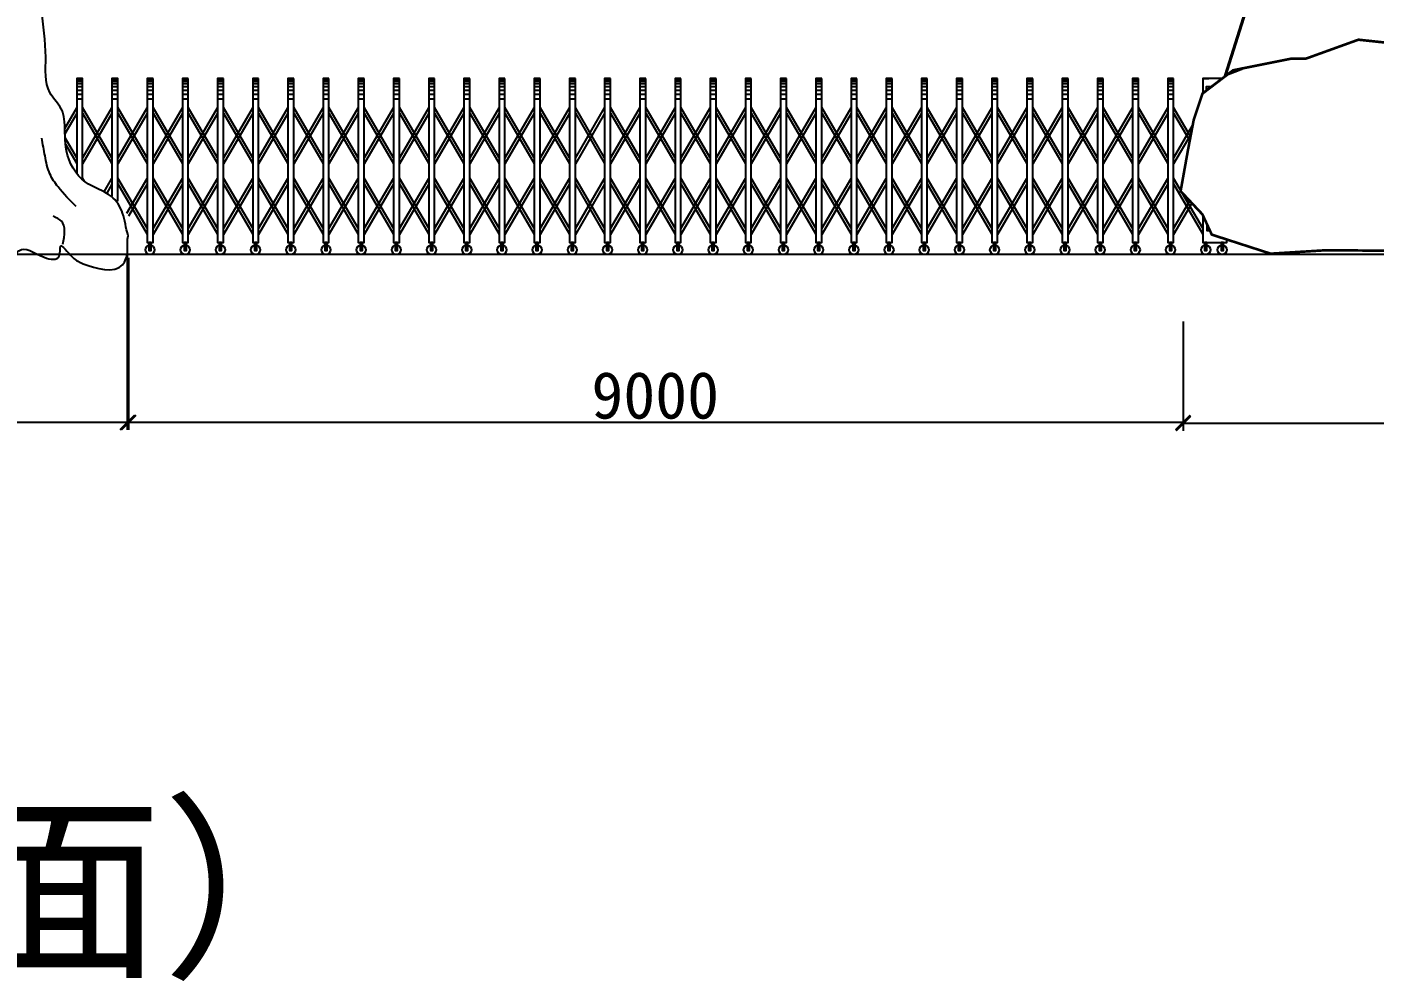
# Model space of a CAD drawing. Extents: x 652 to 897, y 187 to 370.
# Drawn here: x 701.03 to 724, y 225.69 to 241.95 of the extents above; entities that cross this region are included whole.
import ezdxf

# ---------------------------------------------------------------- set-up
doc = ezdxf.new("R2010")
doc.units = 0
doc.layers.get('0').update_dxf_attribs({"linetype": 'CONTINUOUS'})
doc.layers.get('DEFPOINTS').update_dxf_attribs({"linetype": 'CONTINUOUS'})
doc.styles.get("Standard").update_dxf_attribs({"font": 'SimSun.ttf'})
doc.dimstyles.new('ISO-25', dxfattribs={"dimscale": 0.1, "dimtxt": 8, "dimasz": 2.5, "dimexe": 1.25, "dimexo": 0.625, "dimtad": 1, "dimdec": 0, "dimlfac": 500, "dimtxsty": 'STANDARD', "dimblk": 'ARCHTICK', "dimcen": 2.5, "dimazin": 3, "dimtfac": 1, "dimtdec": 0, "dimtmove": 0, "dimatfit": 3})

# ---------------------------------------------------------------- blocks, each defined once
blk = doc.blocks.new('_ARCHTICK')
at = {"color": 0, "linetype": 'BYBLOCK', "const_width": 0.15}
blk.add_lwpolyline([(-0.5, -0.5), (0.5, 0.5)], dxfattribs=at)
blk = doc.blocks.new('*D63')
at = {"color": 0}
for p, q in [((720.743, 236.931), (720.743, 235.07)), ((730.343, 236.945), (730.343, 235.07)), ((730.343, 235.195), (720.743, 235.195))]:
    blk.add_line(p, q, dxfattribs=at)
at = {"layer": 'DEFPOINTS', "color": 0}
for p in [(720.743, 236.994), (730.343, 237.008), (720.743, 235.195)]:
    blk.add_point(p, dxfattribs=at)
at = {"color": 0, "xscale": 0.25, "yscale": 0.25, "zscale": 0.25, "rotation": 180}
blk.add_blockref('_ARCHTICK', (720.743, 235.195), dxfattribs=at)
at = {"color": 0, "xscale": 0.25, "yscale": 0.25, "zscale": 0.25}
blk.add_blockref('_ARCHTICK', (730.343, 235.195), dxfattribs=at)
at = {"color": 0, "insert": (725.543, 235.657), "char_height": 0.8, "attachment_point": 5}
blk.add_mtext('4800', dxfattribs=at)
blk = doc.blocks.new('*D71')
at = {"color": 0}
for p, q in [((693.764, 238.015), (693.764, 235.088)), ((702.764, 238.015), (702.764, 235.088)), ((702.764, 235.213), (693.764, 235.213))]:
    blk.add_line(p, q, dxfattribs=at)
at = {"layer": 'DEFPOINTS', "color": 0}
for p in [(693.764, 238.078), (702.764, 238.078), (693.764, 235.213)]:
    blk.add_point(p, dxfattribs=at)
at = {"color": 0, "xscale": 0.25, "yscale": 0.25, "zscale": 0.25, "rotation": 180}
blk.add_blockref('_ARCHTICK', (693.764, 235.213), dxfattribs=at)
at = {"color": 0, "xscale": 0.25, "yscale": 0.25, "zscale": 0.25}
blk.add_blockref('_ARCHTICK', (702.764, 235.213), dxfattribs=at)
at = {"color": 0, "insert": (698.264, 235.676), "char_height": 0.8, "attachment_point": 5}
blk.add_mtext('4500', dxfattribs=at)
blk = doc.blocks.new('*D70')
at = {"color": 0}
for p, q in [((702.742, 238.206), (702.742, 235.083)), ((720.743, 236.931), (720.743, 235.083)), ((720.743, 235.208), (702.742, 235.208))]:
    blk.add_line(p, q, dxfattribs=at)
at = {"layer": 'DEFPOINTS', "color": 0}
for p in [(702.742, 238.269), (720.743, 236.994), (702.742, 235.208)]:
    blk.add_point(p, dxfattribs=at)
at = {"color": 0, "xscale": 0.25, "yscale": 0.25, "zscale": 0.25, "rotation": 180}
blk.add_blockref('_ARCHTICK', (702.742, 235.208), dxfattribs=at)
at = {"color": 0, "xscale": 0.25, "yscale": 0.25, "zscale": 0.25}
blk.add_blockref('_ARCHTICK', (720.743, 235.208), dxfattribs=at)
at = {"color": 0, "insert": (711.743, 235.67), "char_height": 0.8, "attachment_point": 5}
blk.add_mtext('9000', dxfattribs=at)

msp = doc.modelspace()

# ---------------------------------------------------------------- linework, layer by layer
for p, q in [((701.8805, 241.0775), (701.9805, 241.0775)), ((701.8805, 241.0575), (701.9805, 241.0575)), ((701.8805, 241.0275), (701.9805, 241.0275)), ((701.8805, 240.9875), (701.9805, 240.9875)), ((701.8805, 240.9375), (701.9805, 240.9375)), ((702.4805, 241.0775), (702.5805, 241.0775)), ((702.4805, 241.0575), (702.5805, 241.0575)), ((702.4805, 241.0275), (702.5805, 241.0275)), ((702.4805, 240.9875), (702.5805, 240.9875)), ((702.4805, 240.9375), (702.5805, 240.9375)), ((703.0805, 241.0775), (703.1805, 241.0775)), ((703.0805, 241.0575), (703.1805, 241.0575)), ((703.0805, 241.0275), (703.1805, 241.0275)), ((703.0805, 240.9875), (703.1805, 240.9875)), ((703.0805, 240.9375), (703.1805, 240.9375)), ((703.6805, 241.0775), (703.7805, 241.0775)), ((703.6805, 241.0575), (703.7805, 241.0575)), ((703.6805, 241.0275), (703.7805, 241.0275)), ((703.6805, 240.9875), (703.7805, 240.9875)), ((703.6805, 240.9375), (703.7805, 240.9375)), ((704.2805, 241.0775), (704.3805, 241.0775)), ((704.2805, 241.0575), (704.3805, 241.0575)), ((704.2805, 241.0275), (704.3805, 241.0275)), ((704.2805, 240.9875), (704.3805, 240.9875)), ((704.2805, 240.9375), (704.3805, 240.9375)), ((704.8805, 241.0775), (704.9805, 241.0775)), ((704.8805, 241.0575), (704.9805, 241.0575)), ((704.8805, 241.0275), (704.9805, 241.0275)), ((704.8805, 240.9875), (704.9805, 240.9875)), ((704.8805, 240.9375), (704.9805, 240.9375)), ((705.4805, 241.0775), (705.5805, 241.0775)), ((705.4805, 241.0575), (705.5805, 241.0575)), ((705.4805, 241.0275), (705.5805, 241.0275)), ((705.4805, 240.9875), (705.5805, 240.9875)), ((705.4805, 240.9375), (705.5805, 240.9375)), ((706.0805, 241.0775), (706.1805, 241.0775)), ((706.0805, 241.0575), (706.1805, 241.0575)), ((706.0805, 241.0275), (706.1805, 241.0275)), ((706.0805, 240.9875), (706.1805, 240.9875)), ((706.0805, 240.9375), (706.1805, 240.9375)), ((706.6805, 241.0775), (706.7805, 241.0775)), ((706.6805, 241.0575), (706.7805, 241.0575)), ((706.6805, 241.0275), (706.7805, 241.0275)), ((706.6805, 240.9875), (706.7805, 240.9875)), ((706.6805, 240.9375), (706.7805, 240.9375)), ((707.2805, 241.0775), (707.3805, 241.0775)), ((707.2805, 241.0575), (707.3805, 241.0575)), ((707.2805, 241.0275), (707.3805, 241.0275)), ((707.2805, 240.9875), (707.3805, 240.9875)), ((707.2805, 240.9375), (707.3805, 240.9375)), ((707.8805, 241.0775), (707.9805, 241.0775)), ((707.8805, 241.0575), (707.9805, 241.0575)), ((707.8805, 241.0275), (707.9805, 241.0275)), ((707.8805, 240.9875), (707.9805, 240.9875)), ((707.8805, 240.9375), (707.9805, 240.9375)), ((708.4805, 241.0775), (708.5805, 241.0775)), ((708.4805, 241.0575), (708.5805, 241.0575)), ((708.4805, 241.0275), (708.5805, 241.0275)), ((708.4805, 240.9875), (708.5805, 240.9875)), ((708.4805, 240.9375), (708.5805, 240.9375)), ((709.0805, 241.0775), (709.1805, 241.0775)), ((709.0805, 241.0575), (709.1805, 241.0575)), ((709.0805, 241.0275), (709.1805, 241.0275)), ((709.0805, 240.9875), (709.1805, 240.9875)), ((709.0805, 240.9375), (709.1805, 240.9375)), ((709.6805, 241.0775), (709.7805, 241.0775)), ((709.6805, 241.0575), (709.7805, 241.0575)), ((709.6805, 241.0275), (709.7805, 241.0275)), ((709.6805, 240.9875), (709.7805, 240.9875)), ((709.6805, 240.9375), (709.7805, 240.9375)), ((710.2805, 241.0775), (710.3805, 241.0775)), ((710.2805, 241.0575), (710.3805, 241.0575)), ((710.2805, 241.0275), (710.3805, 241.0275)), ((710.2805, 240.9875), (710.3805, 240.9875)), ((710.2805, 240.9375), (710.3805, 240.9375)), ((710.8805, 241.0775), (710.9805, 241.0775)), ((710.8805, 241.0575), (710.9805, 241.0575)), ((710.8805, 241.0275), (710.9805, 241.0275)), ((710.8805, 240.9875), (710.9805, 240.9875)), ((710.8805, 240.9375), (710.9805, 240.9375)), ((711.4805, 241.0775), (711.5805, 241.0775)), ((711.4805, 241.0575), (711.5805, 241.0575)), ((711.4805, 241.0275), (711.5805, 241.0275)), ((711.4805, 240.9875), (711.5805, 240.9875)), ((711.4805, 240.9375), (711.5805, 240.9375)), ((712.0805, 241.0775), (712.1805, 241.0775)), ((712.0805, 241.0575), (712.1805, 241.0575)), ((712.0805, 241.0275), (712.1805, 241.0275)), ((712.0805, 240.9875), (712.1805, 240.9875)), ((712.0805, 240.9375), (712.1805, 240.9375)), ((712.6805, 241.0775), (712.7805, 241.0775)), ((712.6805, 241.0575), (712.7805, 241.0575)), ((712.6805, 241.0275), (712.7805, 241.0275)), ((712.6805, 240.9875), (712.7805, 240.9875)), ((712.6805, 240.9375), (712.7805, 240.9375)), ((713.2805, 241.0775), (713.3805, 241.0775)), ((713.2805, 241.0575), (713.3805, 241.0575)), ((713.2805, 241.0275), (713.3805, 241.0275)), ((713.2805, 240.9875), (713.3805, 240.9875)), ((713.2805, 240.9375), (713.3805, 240.9375)), ((713.8805, 241.0775), (713.9805, 241.0775)), ((713.8805, 241.0575), (713.9805, 241.0575)), ((713.8805, 241.0275), (713.9805, 241.0275)), ((713.8805, 240.9875), (713.9805, 240.9875)), ((713.8805, 240.9375), (713.9805, 240.9375)), ((714.4805, 241.0775), (714.5805, 241.0775)), ((714.4805, 241.0575), (714.5805, 241.0575)), ((714.4805, 241.0275), (714.5805, 241.0275)), ((714.4805, 240.9875), (714.5805, 240.9875)), ((714.4805, 240.9375), (714.5805, 240.9375)), ((715.0805, 241.0775), (715.1805, 241.0775)), ((715.0805, 241.0575), (715.1805, 241.0575)), ((715.0805, 241.0275), (715.1805, 241.0275)), ((715.0805, 240.9875), (715.1805, 240.9875)), ((715.0805, 240.9375), (715.1805, 240.9375)), ((715.6805, 241.0775), (715.7805, 241.0775)), ((715.6805, 241.0575), (715.7805, 241.0575)), ((715.6805, 241.0275), (715.7805, 241.0275)), ((715.6805, 240.9875), (715.7805, 240.9875)), ((715.6805, 240.9375), (715.7805, 240.9375)), ((716.2805, 241.0775), (716.3805, 241.0775)), ((716.2805, 241.0575), (716.3805, 241.0575)), ((716.2805, 241.0275), (716.3805, 241.0275)), ((716.2805, 240.9875), (716.3805, 240.9875)), ((716.2805, 240.9375), (716.3805, 240.9375)), ((716.8805, 241.0775), (716.9805, 241.0775)), ((716.8805, 241.0575), (716.9805, 241.0575)), ((716.8805, 241.0275), (716.9805, 241.0275)), ((716.8805, 240.9875), (716.9805, 240.9875)), ((716.8805, 240.9375), (716.9805, 240.9375)), ((717.4805, 241.0775), (717.5805, 241.0775)), ((717.4805, 241.0575), (717.5805, 241.0575)), ((717.4805, 241.0275), (717.5805, 241.0275)), ((717.4805, 240.9875), (717.5805, 240.9875)), ((717.4805, 240.9375), (717.5805, 240.9375)), ((718.0805, 241.0775), (718.1805, 241.0775)), ((718.0805, 241.0575), (718.1805, 241.0575)), ((718.0805, 241.0275), (718.1805, 241.0275)), ((718.0805, 240.9875), (718.1805, 240.9875)), ((718.0805, 240.9375), (718.1805, 240.9375)), ((718.6805, 241.0775), (718.7805, 241.0775)), ((718.6805, 241.0575), (718.7805, 241.0575)), ((718.6805, 241.0275), (718.7805, 241.0275)), ((718.6805, 240.9875), (718.7805, 240.9875)), ((718.6805, 240.9375), (718.7805, 240.9375)), ((719.2805, 241.0775), (719.3805, 241.0775)), ((719.2805, 241.0575), (719.3805, 241.0575)), ((719.2805, 241.0275), (719.3805, 241.0275)), ((719.2805, 240.9875), (719.3805, 240.9875)), ((719.2805, 240.9375), (719.3805, 240.9375)), ((719.8805, 241.0775), (719.9805, 241.0775)), ((719.8805, 241.0575), (719.9805, 241.0575)), ((719.8805, 241.0275), (719.9805, 241.0275)), ((719.8805, 240.9875), (719.9805, 240.9875)), ((719.8805, 240.9375), (719.9805, 240.9375)), ((720.4805, 241.0775), (720.5805, 241.0775)), ((720.4805, 241.0575), (720.5805, 241.0575)), ((720.4805, 241.0275), (720.5805, 241.0275)), ((720.4805, 240.9875), (720.5805, 240.9875)), ((720.4805, 240.9375), (720.5805, 240.9375)), ((721.0805, 241.0775), (721.1805, 241.0775)), ((701.8805, 240.8775), (701.9805, 240.8775)), ((701.8805, 240.8075), (701.9805, 240.8075)), ((701.8805, 240.7275), (701.9805, 240.7275)), ((702.4805, 240.8775), (702.5805, 240.8775)), ((702.4805, 240.8075), (702.5805, 240.8075)), ((702.4805, 240.7275), (702.5805, 240.7275)), ((703.0805, 240.8775), (703.1805, 240.8775)), ((703.0805, 240.8075), (703.1805, 240.8075)), ((703.0805, 240.7275), (703.1805, 240.7275)), ((703.6805, 240.8775), (703.7805, 240.8775)), ((703.6805, 240.8075), (703.7805, 240.8075)), ((703.6805, 240.7275), (703.7805, 240.7275)), ((704.2805, 240.8775), (704.3805, 240.8775)), ((704.2805, 240.8075), (704.3805, 240.8075)), ((704.2805, 240.7275), (704.3805, 240.7275)), ((704.8805, 240.8775), (704.9805, 240.8775)), ((704.8805, 240.8075), (704.9805, 240.8075)), ((704.8805, 240.7275), (704.9805, 240.7275)), ((705.4805, 240.8775), (705.5805, 240.8775)), ((705.4805, 240.8075), (705.5805, 240.8075)), ((705.4805, 240.7275), (705.5805, 240.7275)), ((706.0805, 240.8775), (706.1805, 240.8775)), ((706.0805, 240.8075), (706.1805, 240.8075)), ((706.0805, 240.7275), (706.1805, 240.7275)), ((706.6805, 240.8775), (706.7805, 240.8775)), ((706.6805, 240.8075), (706.7805, 240.8075)), ((706.6805, 240.7275), (706.7805, 240.7275)), ((707.2805, 240.8775), (707.3805, 240.8775)), ((707.2805, 240.8075), (707.3805, 240.8075)), ((707.2805, 240.7275), (707.3805, 240.7275)), ((707.8805, 240.8775), (707.9805, 240.8775)), ((707.8805, 240.8075), (707.9805, 240.8075)), ((707.8805, 240.7275), (707.9805, 240.7275)), ((708.4805, 240.8775), (708.5805, 240.8775)), ((708.4805, 240.8075), (708.5805, 240.8075)), ((708.4805, 240.7275), (708.5805, 240.7275)), ((709.0805, 240.8775), (709.1805, 240.8775)), ((709.0805, 240.8075), (709.1805, 240.8075)), ((709.0805, 240.7275), (709.1805, 240.7275)), ((709.6805, 240.8775), (709.7805, 240.8775)), ((709.6805, 240.8075), (709.7805, 240.8075)), ((709.6805, 240.7275), (709.7805, 240.7275)), ((710.2805, 240.8775), (710.3805, 240.8775)), ((710.2805, 240.8075), (710.3805, 240.8075)), ((710.2805, 240.7275), (710.3805, 240.7275)), ((710.8805, 240.8775), (710.9805, 240.8775)), ((710.8805, 240.8075), (710.9805, 240.8075)), ((710.8805, 240.7275), (710.9805, 240.7275)), ((711.4805, 240.8775), (711.5805, 240.8775)), ((711.4805, 240.8075), (711.5805, 240.8075)), ((711.4805, 240.7275), (711.5805, 240.7275)), ((712.0805, 240.8775), (712.1805, 240.8775)), ((712.0805, 240.8075), (712.1805, 240.8075)), ((712.0805, 240.7275), (712.1805, 240.7275)), ((712.6805, 240.8775), (712.7805, 240.8775)), ((712.6805, 240.8075), (712.7805, 240.8075)), ((712.6805, 240.7275), (712.7805, 240.7275)), ((713.2805, 240.8775), (713.3805, 240.8775)), ((713.2805, 240.8075), (713.3805, 240.8075)), ((713.2805, 240.7275), (713.3805, 240.7275)), ((713.8805, 240.8775), (713.9805, 240.8775)), ((713.8805, 240.8075), (713.9805, 240.8075)), ((713.8805, 240.7275), (713.9805, 240.7275)), ((714.4805, 240.8775), (714.5805, 240.8775)), ((714.4805, 240.8075), (714.5805, 240.8075)), ((714.4805, 240.7275), (714.5805, 240.7275)), ((715.0805, 240.8775), (715.1805, 240.8775)), ((715.0805, 240.8075), (715.1805, 240.8075)), ((715.0805, 240.7275), (715.1805, 240.7275)), ((715.6805, 240.8775), (715.7805, 240.8775)), ((715.6805, 240.8075), (715.7805, 240.8075)), ((715.6805, 240.7275), (715.7805, 240.7275)), ((716.2805, 240.8775), (716.3805, 240.8775)), ((716.2805, 240.8075), (716.3805, 240.8075)), ((716.2805, 240.7275), (716.3805, 240.7275)), ((716.8805, 240.8775), (716.9805, 240.8775)), ((716.8805, 240.8075), (716.9805, 240.8075)), ((716.8805, 240.7275), (716.9805, 240.7275)), ((717.4805, 240.8775), (717.5805, 240.8775)), ((717.4805, 240.8075), (717.5805, 240.8075)), ((717.4805, 240.7275), (717.5805, 240.7275)), ((718.0805, 240.8775), (718.1805, 240.8775)), ((718.0805, 240.8075), (718.1805, 240.8075)), ((718.0805, 240.7275), (718.1805, 240.7275)), ((718.6805, 240.8775), (718.7805, 240.8775)), ((718.6805, 240.8075), (718.7805, 240.8075)), ((718.6805, 240.7275), (718.7805, 240.7275)), ((719.2805, 240.8775), (719.3805, 240.8775)), ((719.2805, 240.8075), (719.3805, 240.8075)), ((719.2805, 240.7275), (719.3805, 240.7275)), ((719.8805, 240.8775), (719.9805, 240.8775)), ((719.8805, 240.8075), (719.9805, 240.8075)), ((719.8805, 240.7275), (719.9805, 240.7275)), ((720.4805, 240.8775), (720.5805, 240.8775)), ((720.4805, 240.8075), (720.5805, 240.8075)), ((720.4805, 240.7275), (720.5805, 240.7275)), ((671.8132, 238.0775), (743.9355, 238.0775))]:
    msp.add_line(p, q)
for points, const_width in [([(724.6455, 248.0516), (723.0825, 248.0109), (722.6814, 247.3931), (722.2957, 246.9833), (722.0964, 246.56), (722.1634, 246.2577), (721.9895, 245.6339), (721.5472, 244.8577), (721.549, 243.9762), (721.7836, 242.6927), (721.7836, 242.1416), (721.4657, 241.1357), (721.7518, 241.2465)], 0.0538), ([(724.2897, 238.138), (723.1885, 238.1478), (722.2348, 238.0888), (721.2319, 238.4131), (721.0731, 238.7574), (720.7004, 239.1546), (720.8246, 239.8497), (720.924, 240.3711), (721.0731, 240.8179), (721.5948, 241.2151), (722.5886, 241.4137), (722.8371, 241.4137), (723.7315, 241.7365), (724.4271, 241.662)], 0.0448)]:
    msp.add_lwpolyline(points, dxfattribs=dict(const_width=const_width))
for points in [[(701.9805, 239.3472), (701.9805, 241.0775), (701.8805, 241.0775), (701.8805, 239.4542)], [(702.5805, 238.9834), (702.5805, 241.0775), (702.4805, 241.0775), (702.4805, 239.0672)], [(721.4141, 241.0775), (721.0805, 241.0775), (721.0805, 240.8235)], [(721.2275, 240.9355), (721.1378, 240.9355), (721.1378, 240.8672)], [(701.6766, 240.2251), (701.8805, 240.5736)], [(701.8805, 240.476), (701.6794, 240.1322)], [(702.4805, 239.7241), (701.9805, 240.5789)], [(701.9805, 239.7188), (702.4805, 240.5736)], [(701.9805, 240.4813), (702.4805, 239.6264)], [(702.4805, 240.476), (701.9805, 239.6211)], [(703.0805, 239.7241), (702.5805, 240.5789)], [(702.5805, 239.7188), (703.0805, 240.5736)], [(702.5805, 240.4813), (703.0805, 239.6264)], [(703.0805, 240.476), (702.5805, 239.6211)], [(703.6805, 239.7241), (703.1805, 240.5789)], [(703.1805, 239.7188), (703.6805, 240.5736)], [(703.1805, 240.4813), (703.6805, 239.6264)], [(703.6805, 240.476), (703.1805, 239.6211)], [(704.2805, 239.7241), (703.7805, 240.5789)], [(703.7805, 239.7188), (704.2805, 240.5736)], [(703.7805, 240.4813), (704.2805, 239.6264)], [(704.2805, 240.476), (703.7805, 239.6211)], [(704.8805, 239.7241), (704.3805, 240.5789)], [(704.3805, 239.7188), (704.8805, 240.5736)], [(704.3805, 240.4813), (704.8805, 239.6264)], [(704.8805, 240.476), (704.3805, 239.6211)], [(705.4805, 239.7241), (704.9805, 240.5789)], [(704.9805, 239.7188), (705.4805, 240.5736)], [(704.9805, 240.4813), (705.4805, 239.6264)], [(705.4805, 240.476), (704.9805, 239.6211)], [(706.0805, 239.7241), (705.5805, 240.5789)], [(705.5805, 239.7188), (706.0805, 240.5736)], [(705.5805, 240.4813), (706.0805, 239.6264)], [(706.0805, 240.476), (705.5805, 239.6211)], [(706.6805, 239.7241), (706.1805, 240.5789)], [(706.1805, 239.7188), (706.6805, 240.5736)], [(706.1805, 240.4813), (706.6805, 239.6264)], [(706.6805, 240.476), (706.1805, 239.6211)], [(707.2805, 239.7241), (706.7805, 240.5789)], [(706.7805, 239.7188), (707.2805, 240.5736)], [(706.7805, 240.4813), (707.2805, 239.6264)], [(707.2805, 240.476), (706.7805, 239.6211)], [(707.8805, 239.7241), (707.3805, 240.5789)], [(707.3805, 239.7188), (707.8805, 240.5736)], [(707.3805, 240.4813), (707.8805, 239.6264)], [(707.8805, 240.476), (707.3805, 239.6211)], [(708.4805, 239.7241), (707.9805, 240.5789)], [(707.9805, 239.7188), (708.4805, 240.5736)], [(707.9805, 240.4813), (708.4805, 239.6264)], [(708.4805, 240.476), (707.9805, 239.6211)], [(709.0805, 239.7241), (708.5805, 240.5789)], [(708.5805, 239.7188), (709.0805, 240.5736)], [(708.5805, 240.4813), (709.0805, 239.6264)], [(709.0805, 240.476), (708.5805, 239.6211)], [(709.6805, 239.7241), (709.1805, 240.5789)], [(709.1805, 239.7188), (709.6805, 240.5736)], [(709.1805, 240.4813), (709.6805, 239.6264)], [(709.6805, 240.476), (709.1805, 239.6211)], [(710.2805, 239.7241), (709.7805, 240.5789)], [(709.7805, 239.7188), (710.2805, 240.5736)], [(709.7805, 240.4813), (710.2805, 239.6264)], [(710.2805, 240.476), (709.7805, 239.6211)], [(710.8805, 239.7241), (710.3805, 240.5789)], [(710.3805, 239.7188), (710.8805, 240.5736)], [(710.3805, 240.4813), (710.8805, 239.6264)], [(710.8805, 240.476), (710.3805, 239.6211)], [(711.4805, 239.7241), (710.9805, 240.5789)], [(710.9805, 239.7188), (711.4805, 240.5736)], [(710.9805, 240.4813), (711.4805, 239.6264)], [(711.4805, 240.476), (710.9805, 239.6211)], [(712.0805, 239.7241), (711.5805, 240.5789)], [(711.5805, 239.7188), (712.0805, 240.5736)], [(711.5805, 240.4813), (712.0805, 239.6264)], [(712.0805, 240.476), (711.5805, 239.6211)], [(712.6805, 239.7241), (712.1805, 240.5789)], [(712.1805, 239.7188), (712.6805, 240.5736)], [(712.1805, 240.4813), (712.6805, 239.6264)], [(712.6805, 240.476), (712.1805, 239.6211)], [(713.2805, 239.7241), (712.7805, 240.5789)], [(712.7805, 239.7188), (713.2805, 240.5736)], [(712.7805, 240.4813), (713.2805, 239.6264)], [(713.2805, 240.476), (712.7805, 239.6211)], [(713.8805, 239.7241), (713.3805, 240.5789)], [(713.3805, 239.7188), (713.8805, 240.5736)], [(713.3805, 240.4813), (713.8805, 239.6264)], [(713.8805, 240.476), (713.3805, 239.6211)], [(714.4805, 239.7241), (713.9805, 240.5789)], [(713.9805, 239.7188), (714.4805, 240.5736)], [(713.9805, 240.4813), (714.4805, 239.6264)], [(714.4805, 240.476), (713.9805, 239.6211)], [(715.0805, 239.7241), (714.5805, 240.5789)], [(714.5805, 239.7188), (715.0805, 240.5736)], [(714.5805, 240.4813), (715.0805, 239.6264)], [(715.0805, 240.476), (714.5805, 239.6211)], [(715.6805, 239.7241), (715.1805, 240.5789)], [(715.1805, 239.7188), (715.6805, 240.5736)], [(715.1805, 240.4813), (715.6805, 239.6264)], [(715.6805, 240.476), (715.1805, 239.6211)], [(716.2805, 239.7241), (715.7805, 240.5789)], [(715.7805, 239.7188), (716.2805, 240.5736)], [(715.7805, 240.4813), (716.2805, 239.6264)], [(716.2805, 240.476), (715.7805, 239.6211)], [(716.8805, 239.7241), (716.3805, 240.5789)], [(716.3805, 239.7188), (716.8805, 240.5736)], [(716.3805, 240.4813), (716.8805, 239.6264)], [(716.8805, 240.476), (716.3805, 239.6211)], [(717.4805, 239.7241), (716.9805, 240.5789)], [(716.9805, 239.7188), (717.4805, 240.5736)], [(716.9805, 240.4813), (717.4805, 239.6264)], [(717.4805, 240.476), (716.9805, 239.6211)], [(718.0805, 239.7241), (717.5805, 240.5789)], [(717.5805, 239.7188), (718.0805, 240.5736)], [(717.5805, 240.4813), (718.0805, 239.6264)], [(718.0805, 240.476), (717.5805, 239.6211)], [(718.6805, 239.7241), (718.1805, 240.5789)], [(718.1805, 239.7188), (718.6805, 240.5736)], [(718.1805, 240.4813), (718.6805, 239.6264)], [(718.6805, 240.476), (718.1805, 239.6211)], [(719.2805, 239.7241), (718.7805, 240.5789)], [(718.7805, 239.7188), (719.2805, 240.5736)], [(718.7805, 240.4813), (719.2805, 239.6264)], [(719.2805, 240.476), (718.7805, 239.6211)], [(719.8805, 239.7241), (719.3805, 240.5789)], [(719.3805, 239.7188), (719.8805, 240.5736)], [(719.3805, 240.4813), (719.8805, 239.6264)], [(719.8805, 240.476), (719.3805, 239.6211)], [(720.4805, 239.7241), (719.9805, 240.5789)], [(719.9805, 239.7188), (720.4805, 240.5736)], [(719.9805, 240.4813), (720.4805, 239.6264)], [(720.4805, 240.476), (719.9805, 239.6211)], [(720.8695, 240.0848), (720.5805, 240.5789)], [(720.5805, 240.4813), (720.8554, 240.0112)], [(720.5805, 239.7188), (720.9057, 240.2747)], [(701.8805, 239.7241), (701.6818, 240.0638)], [(720.878, 240.1299), (720.5805, 239.6211)], [(701.6893, 239.9532), (701.8805, 239.6264)], [(702.013, 239.3204), (701.9805, 239.3761)], [(702.3474, 239.1432), (702.4805, 239.3708)], [(703.0805, 238.5212), (702.5805, 239.3761)], [(702.7344, 238.7791), (703.0805, 239.3708)], [(703.6805, 238.5212), (703.1805, 239.3761)], [(703.1805, 238.5159), (703.6805, 239.3708)], [(704.2805, 238.5212), (703.7805, 239.3761)], [(703.7805, 238.5159), (704.2805, 239.3708)], [(704.8805, 238.5212), (704.3805, 239.3761)], [(704.3805, 238.5159), (704.8805, 239.3708)], [(705.4805, 238.5212), (704.9805, 239.3761)], [(704.9805, 238.5159), (705.4805, 239.3708)], [(706.0805, 238.5212), (705.5805, 239.3761)], [(705.5805, 238.5159), (706.0805, 239.3708)], [(706.6805, 238.5212), (706.1805, 239.3761)], [(706.1805, 238.5159), (706.6805, 239.3708)], [(707.2805, 238.5212), (706.7805, 239.3761)], [(706.7805, 238.5159), (707.2805, 239.3708)], [(707.8805, 238.5212), (707.3805, 239.3761)], [(707.3805, 238.5159), (707.8805, 239.3708)], [(708.4805, 238.5212), (707.9805, 239.3761)], [(707.9805, 238.5159), (708.4805, 239.3708)], [(709.0805, 238.5212), (708.5805, 239.3761)], [(708.5805, 238.5159), (709.0805, 239.3708)], [(709.6805, 238.5212), (709.1805, 239.3761)], [(709.1805, 238.5159), (709.6805, 239.3708)], [(710.2805, 238.5212), (709.7805, 239.3761)], [(709.7805, 238.5159), (710.2805, 239.3708)], [(710.8805, 238.5212), (710.3805, 239.3761)], [(710.3805, 238.5159), (710.8805, 239.3708)], [(711.4805, 238.5212), (710.9805, 239.3761)], [(710.9805, 238.5159), (711.4805, 239.3708)], [(712.0805, 238.5212), (711.5805, 239.3761)], [(711.5805, 238.5159), (712.0805, 239.3708)], [(712.6805, 238.5212), (712.1805, 239.3761)], [(712.1805, 238.5159), (712.6805, 239.3708)], [(713.2805, 238.5212), (712.7805, 239.3761)], [(712.7805, 238.5159), (713.2805, 239.3708)], [(713.8805, 238.5212), (713.3805, 239.3761)], [(713.3805, 238.5159), (713.8805, 239.3708)], [(714.4805, 238.5212), (713.9805, 239.3761)], [(713.9805, 238.5159), (714.4805, 239.3708)], [(715.0805, 238.5212), (714.5805, 239.3761)], [(714.5805, 238.5159), (715.0805, 239.3708)], [(715.6805, 238.5212), (715.1805, 239.3761)], [(715.1805, 238.5159), (715.6805, 239.3708)], [(716.2805, 238.5212), (715.7805, 239.3761)], [(715.7805, 238.5159), (716.2805, 239.3708)], [(716.8805, 238.5212), (716.3805, 239.3761)], [(716.3805, 238.5159), (716.8805, 239.3708)], [(717.4805, 238.5212), (716.9805, 239.3761)], [(716.9805, 238.5159), (717.4805, 239.3708)], [(718.0805, 238.5212), (717.5805, 239.3761)], [(717.5805, 238.5159), (718.0805, 239.3708)], [(718.6805, 238.5212), (718.1805, 239.3761)], [(718.1805, 238.5159), (718.6805, 239.3708)], [(719.2805, 238.5212), (718.7805, 239.3761)], [(718.7805, 238.5159), (719.2805, 239.3708)], [(719.8805, 238.5212), (719.3805, 239.3761)], [(719.3805, 238.5159), (719.8805, 239.3708)], [(720.4805, 238.5212), (719.9805, 239.3761)], [(719.9805, 238.5159), (720.4805, 239.3708)], [(721.0805, 238.5212), (720.5805, 239.3761)], [(702.4805, 239.2731), (702.3914, 239.1208)], [(702.5805, 239.2784), (703.0805, 238.4236)], [(703.0805, 239.2731), (702.7617, 238.7282)], [(703.1805, 239.2784), (703.6805, 238.4236)], [(703.6805, 239.2731), (703.1805, 238.4183)], [(703.7805, 239.2784), (704.2805, 238.4236)], [(704.2805, 239.2731), (703.7805, 238.4183)], [(704.3805, 239.2784), (704.8805, 238.4236)], [(704.8805, 239.2731), (704.3805, 238.4183)], [(704.9805, 239.2784), (705.4805, 238.4236)], [(705.4805, 239.2731), (704.9805, 238.4183)], [(705.5805, 239.2784), (706.0805, 238.4236)], [(706.0805, 239.2731), (705.5805, 238.4183)], [(706.1805, 239.2784), (706.6805, 238.4236)], [(706.6805, 239.2731), (706.1805, 238.4183)], [(706.7805, 239.2784), (707.2805, 238.4236)], [(707.2805, 239.2731), (706.7805, 238.4183)], [(707.3805, 239.2784), (707.8805, 238.4236)], [(707.8805, 239.2731), (707.3805, 238.4183)], [(707.9805, 239.2784), (708.4805, 238.4236)], [(708.4805, 239.2731), (707.9805, 238.4183)], [(708.5805, 239.2784), (709.0805, 238.4236)], [(709.0805, 239.2731), (708.5805, 238.4183)], [(709.1805, 239.2784), (709.6805, 238.4236)], [(709.6805, 239.2731), (709.1805, 238.4183)], [(709.7805, 239.2784), (710.2805, 238.4236)], [(710.2805, 239.2731), (709.7805, 238.4183)], [(710.3805, 239.2784), (710.8805, 238.4236)], [(710.8805, 239.2731), (710.3805, 238.4183)], [(710.9805, 239.2784), (711.4805, 238.4236)], [(711.4805, 239.2731), (710.9805, 238.4183)], [(711.5805, 239.2784), (712.0805, 238.4236)], [(712.0805, 239.2731), (711.5805, 238.4183)], [(712.1805, 239.2784), (712.6805, 238.4236)], [(712.6805, 239.2731), (712.1805, 238.4183)], [(712.7805, 239.2784), (713.2805, 238.4236)], [(713.2805, 239.2731), (712.7805, 238.4183)], [(713.3805, 239.2784), (713.8805, 238.4236)], [(713.8805, 239.2731), (713.3805, 238.4183)], [(713.9805, 239.2784), (714.4805, 238.4236)], [(714.4805, 239.2731), (713.9805, 238.4183)], [(714.5805, 239.2784), (715.0805, 238.4236)], [(715.0805, 239.2731), (714.5805, 238.4183)], [(715.1805, 239.2784), (715.6805, 238.4236)], [(715.6805, 239.2731), (715.1805, 238.4183)], [(715.7805, 239.2784), (716.2805, 238.4236)], [(716.2805, 239.2731), (715.7805, 238.4183)], [(716.3805, 239.2784), (716.8805, 238.4236)], [(716.8805, 239.2731), (716.3805, 238.4183)], [(716.9805, 239.2784), (717.4805, 238.4236)], [(717.4805, 239.2731), (716.9805, 238.4183)], [(717.5805, 239.2784), (718.0805, 238.4236)], [(718.0805, 239.2731), (717.5805, 238.4183)], [(718.1805, 239.2784), (718.6805, 238.4236)], [(718.6805, 239.2731), (718.1805, 238.4183)], [(718.7805, 239.2784), (719.2805, 238.4236)], [(719.2805, 239.2731), (718.7805, 238.4183)], [(719.3805, 239.2784), (719.8805, 238.4236)], [(719.8805, 239.2731), (719.3805, 238.4183)], [(719.9805, 239.2784), (720.4805, 238.4236)], [(720.4805, 239.2731), (719.9805, 238.4183)], [(720.5805, 239.2784), (721.0805, 238.4236)], [(720.5805, 238.5159), (720.8567, 238.9881)], [(720.8918, 238.9506), (720.5805, 238.4183)], [(721.0805, 238.7414), (721.0805, 238.2775), (721.4873, 238.2775), (721.4873, 238.3305)], [(721.1483, 238.5942), (721.1483, 238.4826), (721.1998, 238.4826)]]:
    msp.add_lwpolyline(points)
for points in [[(703.1805, 241.0775), (703.0805, 241.0775), (703.0805, 238.2775), (703.1805, 238.2775)], [(703.7805, 241.0775), (703.6805, 241.0775), (703.6805, 238.2775), (703.7805, 238.2775)], [(704.3805, 241.0775), (704.2805, 241.0775), (704.2805, 238.2775), (704.3805, 238.2775)], [(704.9805, 241.0775), (704.8805, 241.0775), (704.8805, 238.2775), (704.9805, 238.2775)], [(705.5805, 241.0775), (705.4805, 241.0775), (705.4805, 238.2775), (705.5805, 238.2775)], [(706.1805, 241.0775), (706.0805, 241.0775), (706.0805, 238.2775), (706.1805, 238.2775)], [(706.7805, 241.0775), (706.6805, 241.0775), (706.6805, 238.2775), (706.7805, 238.2775)], [(707.3805, 241.0775), (707.2805, 241.0775), (707.2805, 238.2775), (707.3805, 238.2775)], [(707.9805, 241.0775), (707.8805, 241.0775), (707.8805, 238.2775), (707.9805, 238.2775)], [(708.5805, 241.0775), (708.4805, 241.0775), (708.4805, 238.2775), (708.5805, 238.2775)], [(709.1805, 241.0775), (709.0805, 241.0775), (709.0805, 238.2775), (709.1805, 238.2775)], [(709.7805, 241.0775), (709.6805, 241.0775), (709.6805, 238.2775), (709.7805, 238.2775)], [(710.3805, 241.0775), (710.2805, 241.0775), (710.2805, 238.2775), (710.3805, 238.2775)], [(710.9805, 241.0775), (710.8805, 241.0775), (710.8805, 238.2775), (710.9805, 238.2775)], [(711.5805, 241.0775), (711.4805, 241.0775), (711.4805, 238.2775), (711.5805, 238.2775)], [(712.1805, 241.0775), (712.0805, 241.0775), (712.0805, 238.2775), (712.1805, 238.2775)], [(712.7805, 241.0775), (712.6805, 241.0775), (712.6805, 238.2775), (712.7805, 238.2775)], [(713.3805, 241.0775), (713.2805, 241.0775), (713.2805, 238.2775), (713.3805, 238.2775)], [(713.9805, 241.0775), (713.8805, 241.0775), (713.8805, 238.2775), (713.9805, 238.2775)], [(714.5805, 241.0775), (714.4805, 241.0775), (714.4805, 238.2775), (714.5805, 238.2775)], [(715.1805, 241.0775), (715.0805, 241.0775), (715.0805, 238.2775), (715.1805, 238.2775)], [(715.7805, 241.0775), (715.6805, 241.0775), (715.6805, 238.2775), (715.7805, 238.2775)], [(716.3805, 241.0775), (716.2805, 241.0775), (716.2805, 238.2775), (716.3805, 238.2775)], [(716.9805, 241.0775), (716.8805, 241.0775), (716.8805, 238.2775), (716.9805, 238.2775)], [(717.5805, 241.0775), (717.4805, 241.0775), (717.4805, 238.2775), (717.5805, 238.2775)], [(718.1805, 241.0775), (718.0805, 241.0775), (718.0805, 238.2775), (718.1805, 238.2775)], [(718.7805, 241.0775), (718.6805, 241.0775), (718.6805, 238.2775), (718.7805, 238.2775)], [(719.3805, 241.0775), (719.2805, 241.0775), (719.2805, 238.2775), (719.3805, 238.2775)], [(719.9805, 241.0775), (719.8805, 241.0775), (719.8805, 238.2775), (719.9805, 238.2775)], [(720.5805, 241.0775), (720.4805, 241.0775), (720.4805, 238.2775), (720.5805, 238.2775)], [(703.1493, 238.2775), (703.1094, 238.2775), (703.1094, 238.1408), (703.1493, 238.1408)], [(703.7493, 238.2775), (703.7094, 238.2775), (703.7094, 238.1408), (703.7493, 238.1408)], [(704.3493, 238.2775), (704.3094, 238.2775), (704.3094, 238.1408), (704.3493, 238.1408)], [(704.9493, 238.2775), (704.9094, 238.2775), (704.9094, 238.1408), (704.9493, 238.1408)], [(705.5493, 238.2775), (705.5094, 238.2775), (705.5094, 238.1408), (705.5493, 238.1408)], [(706.1493, 238.2775), (706.1094, 238.2775), (706.1094, 238.1408), (706.1493, 238.1408)], [(706.7493, 238.2775), (706.7094, 238.2775), (706.7094, 238.1408), (706.7493, 238.1408)], [(707.3493, 238.2775), (707.3094, 238.2775), (707.3094, 238.1408), (707.3493, 238.1408)], [(707.9493, 238.2775), (707.9094, 238.2775), (707.9094, 238.1408), (707.9493, 238.1408)], [(708.5493, 238.2775), (708.5094, 238.2775), (708.5094, 238.1408), (708.5493, 238.1408)], [(709.1493, 238.2775), (709.1094, 238.2775), (709.1094, 238.1408), (709.1493, 238.1408)], [(709.7493, 238.2775), (709.7094, 238.2775), (709.7094, 238.1408), (709.7493, 238.1408)], [(710.3493, 238.2775), (710.3094, 238.2775), (710.3094, 238.1408), (710.3493, 238.1408)], [(710.9493, 238.2775), (710.9094, 238.2775), (710.9094, 238.1408), (710.9493, 238.1408)], [(711.5493, 238.2775), (711.5094, 238.2775), (711.5094, 238.1408), (711.5493, 238.1408)], [(712.1493, 238.2775), (712.1094, 238.2775), (712.1094, 238.1408), (712.1493, 238.1408)], [(712.7493, 238.2775), (712.7094, 238.2775), (712.7094, 238.1408), (712.7493, 238.1408)], [(713.3493, 238.2775), (713.3094, 238.2775), (713.3094, 238.1408), (713.3493, 238.1408)], [(713.9493, 238.2775), (713.9094, 238.2775), (713.9094, 238.1408), (713.9493, 238.1408)], [(714.5493, 238.2775), (714.5094, 238.2775), (714.5094, 238.1408), (714.5493, 238.1408)], [(715.1493, 238.2775), (715.1094, 238.2775), (715.1094, 238.1408), (715.1493, 238.1408)], [(715.7493, 238.2775), (715.7094, 238.2775), (715.7094, 238.1408), (715.7493, 238.1408)], [(716.3493, 238.2775), (716.3094, 238.2775), (716.3094, 238.1408), (716.3493, 238.1408)], [(716.9493, 238.2775), (716.9094, 238.2775), (716.9094, 238.1408), (716.9493, 238.1408)], [(717.5493, 238.2775), (717.5094, 238.2775), (717.5094, 238.1408), (717.5493, 238.1408)], [(718.1493, 238.2775), (718.1094, 238.2775), (718.1094, 238.1408), (718.1493, 238.1408)], [(718.7493, 238.2775), (718.7094, 238.2775), (718.7094, 238.1408), (718.7493, 238.1408)], [(719.3493, 238.2775), (719.3094, 238.2775), (719.3094, 238.1408), (719.3493, 238.1408)], [(719.9493, 238.2775), (719.9094, 238.2775), (719.9094, 238.1408), (719.9493, 238.1408)], [(720.5493, 238.2775), (720.5094, 238.2775), (720.5094, 238.1408), (720.5493, 238.1408)], [(721.1493, 238.2775), (721.1094, 238.2775), (721.1094, 238.1408), (721.1493, 238.1408)], [(721.4292, 238.2775), (721.3893, 238.2775), (721.3893, 238.1408), (721.4292, 238.1408)]]:
    msp.add_lwpolyline(points, close=True)
for centre in [(703.129, 238.1537), (703.729, 238.1537), (704.329, 238.1537), (704.929, 238.1537), (705.529, 238.1537), (706.129, 238.1537), (706.729, 238.1537), (707.329, 238.1537), (707.929, 238.1537), (708.529, 238.1537), (709.129, 238.1537), (709.729, 238.1537), (710.329, 238.1537), (710.929, 238.1537), (711.529, 238.1537), (712.129, 238.1537), (712.729, 238.1537), (713.329, 238.1537), (713.929, 238.1537), (714.529, 238.1537), (715.129, 238.1537), (715.729, 238.1537), (716.329, 238.1537), (716.929, 238.1537), (717.529, 238.1537), (718.129, 238.1537), (718.729, 238.1537), (719.329, 238.1537), (719.929, 238.1537), (720.529, 238.1537), (721.129, 238.1537), (721.4089, 238.1537)]:
    msp.add_circle(centre, 0.079)
at = {"color": 253}
msp.add_open_spline([(696.4376, 247.638), (696.4248, 244.5246), (696.4682, 243.7867), (696.3496, 242.7348), (696.3139, 241.8376), (696.2293, 241.0255), (696.1539, 240.3552), (695.9328, 239.6632), (695.2269, 239.3485), (694.5925, 238.9605), (693.8422, 239.0027), (693.6851, 238.5681), (693.771, 238.2937), (693.6182, 237.9097), (693.9621, 237.8079), (694.2427, 237.7698), (694.5797, 237.8859), (694.8922, 237.6119), (694.9787, 237.9766), (695.303, 237.898), (695.3362, 237.492), (695.7756, 237.7063), (695.8214, 237.9906), (696.0971, 238.0921), (696.3967, 238.1138), (696.7791, 238.0679), (697.0957, 237.8745), (697.3426, 237.9448), (697.5119, 237.9242), (697.6315, 238.0683), (697.7837, 238.3518), (697.9631, 238.0923), (697.8575, 237.8402), (698.1768, 237.8857), (698.3218, 237.6188), (698.8512, 237.6479), (698.7204, 238.0166), (698.9586, 238.1592), (699.0895, 238.3638), (699.3612, 238.4918), (699.6399, 238.3876), (699.8551, 238.1877), (699.9545, 237.8263), (700.2624, 237.9188), (700.5099, 237.8699), (700.6802, 237.9902), (700.8246, 238.0559), (700.9653, 238.2524), (701.2254, 238.0221), (701.6281, 237.9547), (701.5624, 238.3414), (701.8016, 237.9949), (702.0926, 237.8701), (702.6405, 237.7077), (702.7487, 238.0877), (702.7424, 238.1727), (702.7424, 238.2688), (702.7422, 238.3561), (702.7584, 238.3944), (702.7129, 238.5294), (702.6933, 238.7794), (702.4725, 239.1318), (701.953, 239.2612), (701.6577, 239.8021), (701.6885, 240.2315), (701.6387, 240.5902), (701.3127, 240.8698), (701.3844, 241.5235), (701.2499, 242.2912), (701.2588, 243.1875), (701.1962, 244.0115), (701.0992, 244.5842), (701.1014, 244.8606), (701.1114, 247.638)], degree=3, knots=[49.3293438, 49.3293438, 49.3293438, 49.3293438, 49.9309428, 50.4337375, 50.9137017, 51.2789847, 51.6537848, 51.9393531, 52.3078237, 52.7309385, 53.1129279, 53.1922711, 53.3779817, 53.5636924, 53.6344549, 53.8582513, 53.9979505, 54.1537137, 54.2726623, 54.3765553, 54.5311321, 54.7226835, 54.8390515, 54.942931, 55.1204661, 55.2992111, 55.5137343, 55.6348956, 55.6720663, 55.7577128, 55.9022174, 56.0026796, 56.095535, 56.210474, 56.3163963, 56.5411536, 56.6622228, 56.7541803, 56.9118217, 57.0326129, 57.1679086, 57.3255501, 57.480127, 57.6195174, 57.7217369, 57.85477, 57.9089442, 57.9614913, 58.1823651, 58.3127937, 58.3968786, 58.5349762, 58.6433246, 58.9779902, 59.0990857, 59.1585892, 59.2139774, 59.2667341, 59.2667341, 59.2667341, 59.4740553, 59.6623893, 59.924046, 60.233926, 60.4825133, 60.5728249, 60.7644446, 61.0676121, 61.4765057, 61.9550324, 62.3992253, 62.7199891, 62.8179824, 62.8179824, 62.8179824, 62.8179824], dxfattribs=at)
for points in [[(701.8678, 238.8921), (701.5619, 239.2257), (701.4228, 239.4481), (701.3393, 239.7538), (701.2837, 240.0596)], [(701.6453, 238.2528), (701.6175, 238.642), (701.4784, 238.7254)]]:
    msp.add_spline(points, degree=3, dxfattribs=at)

# ---------------------------------------------------------------- texts
at = {"insert": (679.4696, 228.5153), "char_height": 2.5, "width": 48.8284, "attachment_point": 1}
msp.add_mtext('出入口二（立面）', dxfattribs=at)

# ---------------------------------------------------------------- dimensions: what is measured, and where the dimension line sits
for base, p1, p2, picture, middle in [((702.7424, 235.2075), (720.7427, 236.9936), (702.7424, 238.2688), '*D70', (711.7425, 235.67)), ((693.7637, 235.2133), (702.764, 238.0775), (693.7637, 238.0775), '*D71', (698.2638, 235.6758)), ((720.7427, 235.1949), (730.3434, 237.0076), (720.7427, 236.9936), '*D63', (725.5431, 235.6574))]:
    dim = msp.add_linear_dim(base=base, p1=p1, p2=p2, angle=180, dimstyle='ISO-25')
    dim.commit()
    dim.dimension.update_dxf_attribs({"geometry": picture, "text_midpoint": middle})

doc.saveas('drawing.dxf')
